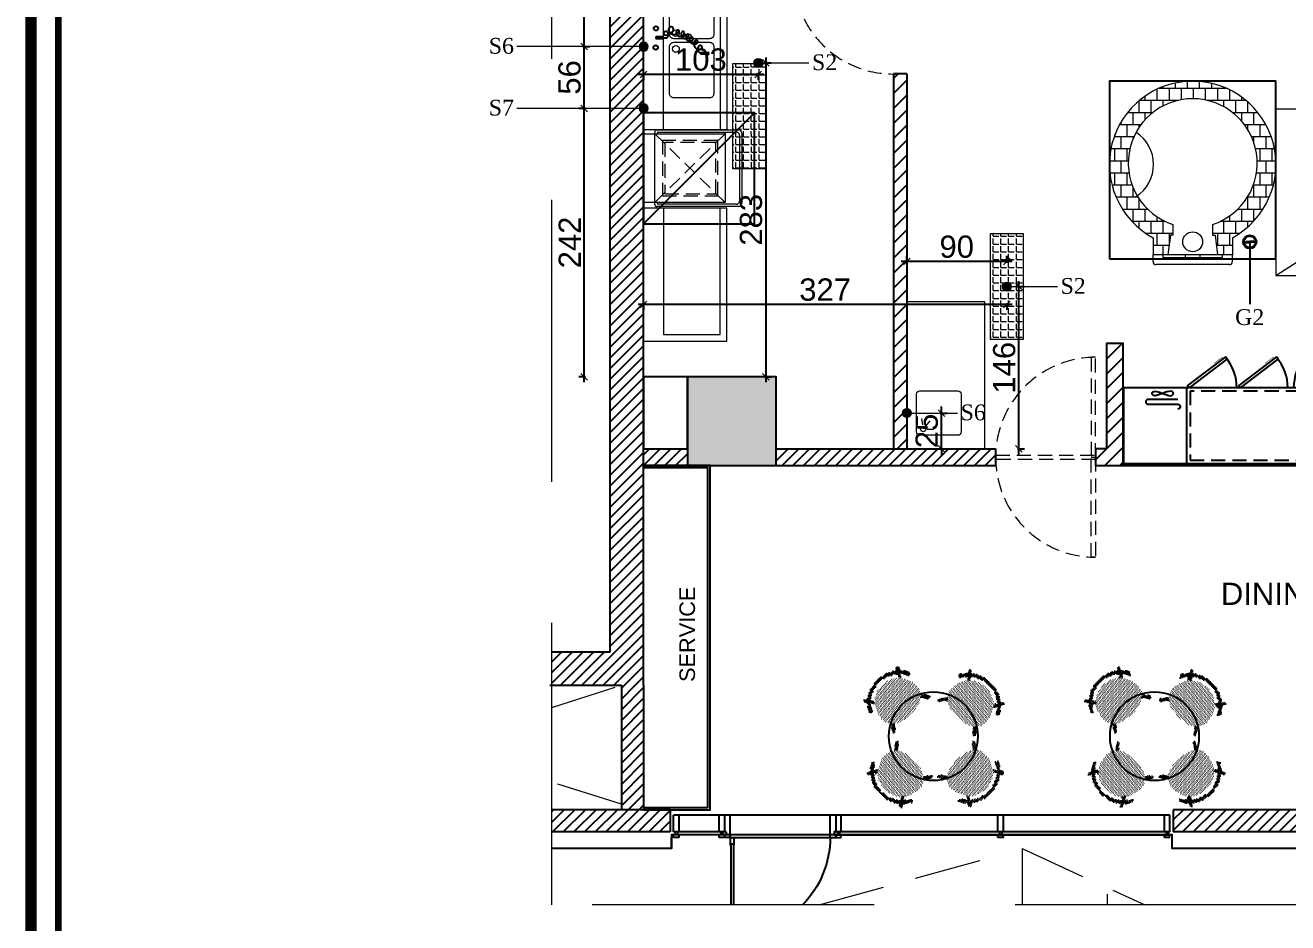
# Model space of a CAD drawing. Header units: millimetres. Extents: x 60271 to 65257, y 2062 to 12046.
# Drawn here: x 60271 to 61408, y 3580 to 4388 of the extents above; entities that cross this region are included whole.
import ezdxf

# ---------------------------------------------------------------- set-up
doc = ezdxf.new("R2010")
doc.units = ezdxf.units.MM
for name, pattern in [('DASHED', [19.05, 12.7, -6.35]), ('DGN Style 1', [9692.577647, 16.127417, -9676.45023]), ('HIDDENX2', [19.05, 12.7, -6.35]), ('OUT LINE BUILDING$0$( Border )', [21, 6, -3, 6, -3, 0, -3])]:
    doc.linetypes.add(name, pattern=pattern)
for name, color, linetype in [('002 Çizgi', 7, 'Continuous'), ('41544Çizgi', 7, 'Continuous'), ('A2-1-00-000 - Level 18', 1, 'Continuous'), ('A2-1-00-000 - Level 8', 1, 'Continuous'), ('COLUMNS', 8, 'Continuous'), ('GAZ', 3, 'Continuous'), ('RENDER', 5, 'Continuous'), ('S2000-024 Gaz Tes İşaretler', 3, 'Continuous')]:
    doc.layers.add(name, color=color, linetype=linetype)
for name, color, linetype, lineweight in [('1 LI object floor plan', 8, 'Continuous', 18), ('312M_Cerceve', 10, 'Continuous', 60), ('312M_Mutfak1', 163, 'Continuous', 18), ('ELK', 1, 'Continuous', 25), ('FURNITURE', 134, 'Continuous', 25), ('HIDDEN', 8, 'OUT LINE BUILDING$0$( Border )', 13), ('p_tarama', 251, 'Continuous', 15), ('S2000-002 Çizgi', 7, 'Continuous', 5), ('sıhhi', 150, 'Continuous', 9), ('t_mutfak ekipmanları', 167, 'Continuous', 18), ('t_olcu', 40, 'Continuous', 13), ('TXT', 3, 'Continuous', 25)]:
    doc.layers.add(name, color=color, linetype=linetype, lineweight=lineweight)
doc.layers.add('2 F oak 52', color=7, linetype='Continuous', true_color=0xf6d39b)
doc.layers.add('WINDOW', color=7, linetype='Continuous', true_color=0x0059b3)
doc.layers.add('2 FL shadow 5', color=251, linetype='Continuous', lineweight=9, true_color=0x505050)
doc.styles.add('olcu', font='arial.ttf')
doc.styles.add('SAS', font='sanss___.ttf')
doc.styles.add('YAZI', font='times.ttf', dxfattribs={"height": 11})
doc.dimstyles.new('olcu50', dxfattribs={"dimtxt": 20, "dimasz": 6, "dimexe": 5, "dimexo": 0, "dimgap": 3, "dimtad": 1, "dimdec": 0, "dimzin": 12, "dimdsep": 46, "dimtxsty": 'olcu', "dimblk": 'OBLIQUE', "dimcen": 0, "dimdle": 5, "dimclrd": 256, "dimclre": 256, "dimclrt": 256, "dimadec": 0, "dimazin": 0, "dimtfac": 1, "dimtdec": 0, "dimtix": 1, "dimtmove": 2, "dimatfit": 2, "dimfxl": 20, "dimfxlon": 1, "dimtolj": 1, "dimtzin": 0, "dimarcsym": 0})
pattern_1 = [(45, (16396.7055, 8116.4585), (-4.8083261, 4.8083261), [])]
pattern_2 = [(45, (-289.748, -6650.798), (-6.7351921, 6.7351921), [])]
pattern_3 = [(45, (20909.5166, 5366.707), (-4.8083261, 4.8083261), [])]
pattern_4 = [(2e-15, (-15036.3138, -9809.6434), (0.67865625, 1.3573125), [0, -1.3573125])]

# ---------------------------------------------------------------- blocks, each defined once
blk = doc.blocks.new('chr4')
at = {"layer": '2 F oak 52'}
h = blk.add_hatch(dxfattribs=at)
h.set_pattern_fill('DOTS', color=256, scale=0.855, style=0)
h.set_pattern_definition(pattern_4)
h.paths.add_polyline_path([(11054.4, -2964.7, 0.285475), (11028.8, -2979.5, 0.388251), (11031.2, -2981.8, -0.278738), (11054.4, -2967.1, -0.278738), (11077.7, -2981.8, 0.388251), (11080.1, -2979.5, 0.285475)])
h.paths.add_polyline_path([(11073.4, -2975.6, 0.027312), (11071.3, -2973.6), (11069.6, -2976.1, -0.028203), (11071.5, -2978.5)], flags=17)
h.paths.add_polyline_path([(11074.1, -2969.2), (11073, -2970.9, -0.025782), (11075.1, -2972.8), (11076.5, -2970.7, 0.990533)], flags=17)
h.paths.add_polyline_path([(11039.2, -2976.1), (11037.6, -2973.6, 0.027312), (11035.5, -2975.6), (11037.4, -2978.5, -0.028203)], flags=17)
h.paths.add_polyline_path([(11034.8, -2969.2, 0.990533), (11032.4, -2970.7), (11033.7, -2972.8, -0.025782), (11035.9, -2970.9)], flags=17)
h.paths.add_polyline_path([(11072.8, -3001.6, -0.035026), (11071.1, -3003.2), (11072.7, -3005.2, -0.379521), (11074.4, -3003.7)])
h.paths.add_polyline_path([(11075.8, -3004.5, 1.067653), (11073.1, -3006.4), (11075.2, -3008.9, 0.000668), (11075.2, -3008.9, 0.012703), (11075.3, -3009, 0.945767), (11077.4, -3007.1)])
h.paths.add_polyline_path([(11037.7, -3003.2, -0.035026), (11036.1, -3001.6), (11034.5, -3003.7, -0.379521), (11036.1, -3005.2)])
h.paths.add_polyline_path([(11033.1, -3004.5), (11031.5, -3007.1, 0.971423), (11033.6, -3008.9), (11035.8, -3006.4, 1.067653)])
at = {"layer": '2 FL shadow 5'}
h = blk.add_hatch(dxfattribs=at)
h.set_pattern_fill('DOTS', color=256, scale=0.855, style=0)
h.set_pattern_definition(pattern_4)
edge = h.paths.add_edge_path()
edge.add_arc((11055.5, -2932.3), 75.2, 263.3778, 269.2231)
edge.add_arc((11053.4, -2932.3), 75.2, 270.7769, 276.6222)
edge.add_arc((11060.5, -2990.5), 16.5, 275.4895, 321.476)
edge.add_arc((11065, -2993.3), 11.3, 318.0873, 355.5155)
edge.add_arc((11048.1, -2994.2), 28.2, 0.0253, 25.9963)
edge.add_arc((11049.4, -2993.7), 26.8, 26.3351, 40.9939)
edge.add_arc((11054.4, -2993.6), 23.1, 48.8879, 90)
edge.add_arc((11054.4, -2993.6), 23.1, 90, 131.1121)
edge.add_arc((11059.5, -2993.7), 26.8, 139.0061, 153.6649)
edge.add_arc((11060.8, -2994.2), 28.2, 154.0037, 179.9747)
edge.add_arc((11043.8, -2993.3), 11.3, 184.4845, 221.9127)
edge.add_arc((11048.4, -2990.5), 16.5, 218.524, 264.5105)
at = {"layer": '1 LI object floor plan'}
for p, q in [((11034.5, -3003.7), (11036.1, -3001.6)), ((11036.1, -3005.2), (11037.7, -3003.2)), ((11072.7, -3005.2), (11071.1, -3003.2)), ((11074.4, -3003.7), (11072.8, -3001.6))]:
    blk.add_line(p, q, dxfattribs=at)
for centre, start, end in [((11053.5, -2992.7), 128.8296, 134.737), ((11055.4, -2992.7), 45.263, 51.1704)]:
    blk.add_arc(centre, 28, start, end, dxfattribs=at)
blk = doc.blocks.new('A$C7ED97EAE')
at = {"layer": 't_mutfak ekipmanları'}
for p, q in [((3.5, 88.5), (65.5, 88.5)), ((3.5, 15), (3.5, 88.5)), ((65.5, 88.5), (65.5, 15)), ((0, 3), (0, 76.5)), ((2, 78.5), (3.5, 78.5)), ((2, 5), (2, 75)), ((3.5, 78.5), (65.5, 78.5)), ((3.5, 76.5), (3.5, 76.5)), ((65.5, 78.5), (67, 78.5)), ((65.5, 76.5), (65.5, 76.5)), ((67, 75), (67, 5)), ((69, 76.5), (69, 3)), ((65.5, 15), (3.5, 15)), ((67, 15), (65.5, 15)), ((66, 0), (3, 0)), ((64, 2), (5, 2))]:
    blk.add_line(p, q, dxfattribs=at)
at = {"layer": 't_mutfak ekipmanları', "linetype": 'DASHED'}
for p, q in [((65.5, 78.5), (3.5, 15)), ((65.5, 15), (3.5, 78.5))]:
    blk.add_line(p, q, dxfattribs=at)
for points in [[(9.5, 21.5), (59.5, 21.5), (59.5, 71.5), (9.5, 71.5)], [(11.5, 23.5), (57.5, 23.5), (57.5, 69.5), (11.5, 69.5)]]:
    blk.add_lwpolyline(points, close=True, dxfattribs=at)
at = {"layer": 't_mutfak ekipmanları'}
for centre, radius, start, end in [((2, 76.5), 2, 90, 180), ((3.5, 75), 1.5, 90, 180), ((65.5, 75), 1.5, 0, 90), ((67, 76.5), 2, 0, 90), ((3, 3), 3, 180, 270), ((5, 5), 3, 180, 270), ((64, 5), 3, 270, 0), ((66, 3), 3, 270, 0)]:
    blk.add_arc(centre, radius, start, end, dxfattribs=at)
blk = doc.blocks.new('A$C7BE05278')
at = {"layer": '41544Çizgi'}
h = blk.add_hatch(color=256, dxfattribs=at)
h.paths.add_polyline_path([(4.7, 9.9, -0.025454), (4.8, 10.4, 0.278063), (0.8, 7.5), (1.2, 7.3, -0.265675)])
h.paths.add_polyline_path([(5.4, 10.4, 0.028094), (4.8, 10.4, 0.025454), (4.7, 9.9, -0.030609), (5.2, 9.9, -0.027259)])
h.paths.add_polyline_path([(5.4, 10.4, 0.027259), (5.2, 9.9, -0.171751), (7.9, 9), (7.9, 9), (7.9, 9, -1.347305), (5.2, 7.1, -0.147228), (5.2, 9.9, 0.030609), (4.7, 9.9, 0.138731), (4.7, 7, 1.347306), (8.2, 9.4, 0.162476)])
h.paths.add_polyline_path([(12.5, 12.7), (12.7, 13.1, 0.483116), (4.8, 10.4, -0.028094), (5.4, 10.4, -0.470681)])
for p, q in [((14.4, 47.6), (14.3, 41.7)), ((14.4, 47.6), (14.3, 41.7)), ((16, 47.6), (14.4, 47.6)), ((16, 47.6), (14.4, 47.6)), ((15.1, 47.6), (15, 38.9)), ((15.9, 41.7), (16, 47.6)), ((15.9, 41.7), (16, 47.6)), ((14.3, 41.7), (15.9, 41.7)), ((14.3, 41.7), (15.9, 41.7)), ((0.5, 7.3), (0, 0)), ((0.5, 7.3), (0, 0)), ((0, 0), (1.9, 0)), ((1.5, 7.3), (0.5, 7.3)), ((1.5, 7.3), (0.5, 7.3)), ((1.9, 0), (1.5, 7.3)), ((1.9, 0), (1.5, 7.3))]:
    blk.add_line(p, q, dxfattribs=at)
for centre in [(6.3, 47.8), (23.5, 47.6)]:
    blk.add_circle(centre, 1.99, dxfattribs=at)
for centre, radius, start, end in [((17.8, 38.9), 2.86, 179.43, 359.43), ((19.1, 38.9), 1.6, 359.43, 179.43), ((25.1, 38.8), 7.64, 179.43, 242.0346), ((23.5, 30.9), 5.53, 105.7663, 225.7833), ((22.6, 34), 2.23, 242.0346, 105.7663), ((18.1, 21.1), 3.83, 52.4089, 229.1112), ((20, 25.6), 3.8, 74.9498, 261.6763), ((19.6, 23.1), 1.26, 261.6763, 52.4089), ((20.6, 27.9), 1.41, 225.7833, 74.9498), ((9.4, 8.6), 4.83, 57.0103, 197.5795), ((14.4, 12.6), 4.98, 103.1199, 200.7743), ((11.2, 11.3), 1.54, 200.7743, 57.0103), ((15.6, 16.7), 3.77, 86.0156, 220.6772), ((13.7, 15.7), 1.76, 236.8088, 103.1199), ((16.5, 19.2), 1.37, 229.1112, 116.3243), ((4.8, 5.6), 4.31, 51.245, 156.7533), ((6.4, 7.6), 1.7, 197.5795, 51.245)]:
    blk.add_arc(centre, radius, start, end, dxfattribs=at)
blk.add_solid([(15.9, 41.7), (14.3, 41.7), (16, 47.6), (14.4, 47.6)], dxfattribs=at)
blk = doc.blocks.new('188-70')
at = {"layer": '002 Çizgi', "color": 7}
blk.add_line((24.3, -122), (24.3, 78), dxfattribs=at)
for points in [[(-71.3, 41.3), (-45.7, 75.5), (-43.7, 74), (-69.3, 39.7)], [(-43.7, -122), (26.3, -122), (26.3, 78), (-43.7, 78)], [(-71.5, 15.9), (-45.7, -18.2), (-43.7, -16.7), (-69.4, 17.4)], [(-71.5, -30.1), (-45.7, -64.2), (-43.7, -62.6), (-69.4, -28.5)], [(-40.6, -93.6), (-40.5, -92.1), (-40, -90.4), (-39.4, -88.6), (-38.6, -86.6), (-37.9, -84.7), (-37.3, -82.8), (-36.8, -81.1), (-36.6, -79.7), (-36.8, -78.5), (-37.3, -77.7), (-37.9, -77.2), (-38.6, -77), (-39.4, -77.2), (-40, -77.7), (-40.5, -78.5), (-40.6, -79.7), (-40.5, -81.1), (-40, -82.8), (-39.4, -84.7), (-38.6, -86.6), (-37.9, -88.6), (-37.3, -90.4), (-36.8, -92.1), (-36.6, -93.6), (-36.8, -94.7), (-37.3, -95.6), (-37.9, -96.1), (-38.6, -96.2), (-39.4, -96.1), (-40, -95.6), (-40.5, -94.7)]]:
    blk.add_lwpolyline(points, close=True, dxfattribs=at)
at = {"layer": '002 Çizgi', "color": 7, "linetype": 'DASHED'}
blk.add_lwpolyline([(21.3, -62), (21.3, 75), (-40.7, 75), (-40.7, -62)], close=True, dxfattribs=at)
at = {"layer": '002 Çizgi', "color": 7, "const_width": 0.428}
for points in [[(-69.7, 43.5), (-71, 44.5), (-66.7, 50.2), (-65.7, 51.6)], [(-69.8, 13.7), (-71.1, 12.7), (-66.9, 7), (-65.8, 5.6)], [(-69.8, -32.3), (-71.1, -33.3), (-66.9, -39), (-65.8, -40.4)]]:
    blk.add_lwpolyline(points, dxfattribs=at)
at = {"layer": '002 Çizgi', "color": 7}
blk.add_lwpolyline([(24.3, -65), (-43.7, -65)], dxfattribs=at)
for points in [[(-33.3, -73), (-33.3, -99.7, 1), (-29, -99.7)], [(-29, -99.7), (-29, -73, -1), (-24.6, -73)]]:
    blk.add_lwpolyline(points, format="xyb", dxfattribs=at)
for centre, start, end in [((-43.7, 74), 229.755, 270), ((-43.7, -16.7), 90, 130.5092), ((-43.7, -62.6), 90, 130.5092)]:
    blk.add_arc(centre, 42.7, start, end, dxfattribs=at)
blk = doc.blocks.new('A$C06017225')
at = {"layer": 'S2000-002 Çizgi'}
h = blk.add_hatch(dxfattribs=at)
h.set_pattern_fill('AR-B88', color=256, scale=0.06, style=0)
h.set_pattern_definition([(0, (-8243.159, 3900.022), (0, 12.192), []), (90, (-8243.159, 3900.022), (-6.096, 12.192), [12.192, -12.192])])
h.paths.add_polyline_path([(44, 27.1), (44, 10), (59, 10), (61.5, 29.8), (64, 29.8), (64, 40.4, -6.342329), (104, 40.4), (104, 29.8), (106.5, 29.8), (109, 10), (114, 10), (124, 10), (124, 27.1, 3.946619)])
for p, q in [((64, 40.4), (64, 29.8)), ((104, 40.4), (104, 29.8)), ((44, 27.1), (44, 10)), ((61.5, 29.8), (59, 10)), ((64, 29.8), (61.5, 29.8)), ((104, 29.8), (106.5, 29.8)), ((106.5, 29.8), (109, 10)), ((124, 27.1), (124, 10)), ((124, 10), (44, 10))]:
    blk.add_line(p, q, dxfattribs=at)
at = {"layer": 'S2000-002 Çizgi', "color": 4}
for p, q in [((44, 3), (44, 10)), ((121, 0), (47, 0)), ((124, 3), (124, 10))]:
    blk.add_line(p, q, dxfattribs=at)
for points in [[(54, 7), (114, 7), (114, 10), (54, 10)], [(76.5, 7), (91.5, 7), (91.5, 10), (76.5, 10)]]:
    blk.add_lwpolyline(points, close=True, dxfattribs=at)
at = {"layer": 'S2000-002 Çizgi'}
blk.add_circle((84, 23), 10, dxfattribs=at)
for centre, radius, start, end in [((84, 101), 84, 298.4369, 241.5631), ((84, 102.3), 65, 287.9202, 252.0798), ((6, 101), 38.5, 302.7104, 57.2896)]:
    blk.add_arc(centre, radius, start, end, dxfattribs=at)
at = {"layer": 'S2000-002 Çizgi', "color": 4}
for centre, start, end in [((47, 3), 180, 270), ((121, 3), 270, 0)]:
    blk.add_arc(centre, 3, start, end, dxfattribs=at)
blk = doc.blocks.new('c43243cc')
at = {"layer": 'sıhhi'}
blk.add_hatch(color=5, dxfattribs=at).paths.add_polyline_path([(149042.4, -426.4, 1), (149050.4, -426.4, 1)])
blk.add_circle((149046.4, -426.4), 4, dxfattribs=at)
blk = doc.blocks.new('_OBLIQUE')
at = {"color": 0, "linetype": 'ByBlock'}
blk.add_line((-0.5, -0.5), (0.5, 0.5), dxfattribs=at)
blk = doc.blocks.new('*D90')
at = {"layer": 'Defpoints', "color": 0, "transparency": 16777216}
for p in [(61065.2, 4175.2), (61065.2, 4156.6), (61155.2, 4156.6)]:
    blk.add_point(p, dxfattribs=at)
at = {"layer": 't_olcu', "lineweight": -2, "transparency": 16777216}
for p, q in [((61160.2, 4175.2), (61060.2, 4175.2)), ((61065.2, 4174), (61065.2, 4180.2)), ((61155.2, 4174), (61155.2, 4180.2))]:
    blk.add_line(p, q, dxfattribs=at)
at = {"layer": 't_olcu', "lineweight": -2, "transparency": 16777216, "xscale": 6, "yscale": 6, "zscale": 6, "rotation": 180}
blk.add_blockref('_OBLIQUE', (61065.2, 4175.2), dxfattribs=at)
at = {"layer": 't_olcu', "lineweight": -2, "transparency": 16777216, "xscale": 6, "yscale": 6, "zscale": 6}
blk.add_blockref('_OBLIQUE', (61155.2, 4175.2), dxfattribs=at)
at = {"layer": 't_olcu', "transparency": 16777216, "insert": (61110.2, 4188.4), "char_height": 20, "attachment_point": 5, "style": 'olcu'}
blk.add_mtext('\\A1;90', dxfattribs=at)
blk = doc.blocks.new('*D91')
at = {"layer": 'Defpoints', "color": 0, "transparency": 16777216}
for p in [(60828.2, 4152.6), (61155.2, 4152.6), (60828.2, 4136.6)]:
    blk.add_point(p, dxfattribs=at)
at = {"layer": 't_olcu', "lineweight": -2, "transparency": 16777216}
for p, q in [((61160.2, 4136.6), (60823.2, 4136.6)), ((60828.2, 4137.8), (60828.2, 4131.6)), ((61155.2, 4137.8), (61155.2, 4131.6))]:
    blk.add_line(p, q, dxfattribs=at)
at = {"layer": 't_olcu', "lineweight": -2, "transparency": 16777216, "xscale": 6, "yscale": 6, "zscale": 6, "rotation": 180}
blk.add_blockref('_OBLIQUE', (60828.2, 4136.6), dxfattribs=at)
at = {"layer": 't_olcu', "lineweight": -2, "transparency": 16777216, "xscale": 6, "yscale": 6, "zscale": 6}
blk.add_blockref('_OBLIQUE', (61155.2, 4136.6), dxfattribs=at)
at = {"layer": 't_olcu', "transparency": 16777216, "insert": (60991.7, 4149.8), "char_height": 20, "attachment_point": 5, "style": 'olcu'}
blk.add_mtext('\\A1;327', dxfattribs=at)
blk = doc.blocks.new('*D92')
at = {"layer": 'Defpoints', "color": 0, "transparency": 16777216}
for p in [(61155.2, 4152.6), (61166.2, 4152.6), (61135.2, 4006.4)]:
    blk.add_point(p, dxfattribs=at)
at = {"layer": 't_olcu', "lineweight": -2, "transparency": 16777216}
for p, q in [((61165, 4152.6), (61171.2, 4152.6)), ((61166.2, 4001.4), (61166.2, 4157.6)), ((61165, 4006.4), (61171.2, 4006.4))]:
    blk.add_line(p, q, dxfattribs=at)
at = {"layer": 't_olcu', "lineweight": -2, "transparency": 16777216, "xscale": 6, "yscale": 6, "zscale": 6}
for p, rotation in [((61166.2, 4152.6), 90), ((61166.2, 4006.4), 270)]:
    blk.add_blockref('_OBLIQUE', p, dxfattribs=dict(at, rotation=rotation))
at = {"layer": 't_olcu', "transparency": 16777216, "insert": (61153, 4079.5), "char_height": 20, "attachment_point": 5, "rotation": 90, "style": 'olcu'}
blk.add_mtext('\\A1;146', dxfattribs=at)
blk = doc.blocks.new('*D93')
at = {"layer": 'Defpoints', "color": 0, "transparency": 16777216}
for p in [(61065.2, 4038.7), (61096.5, 4038.7), (61065.2, 4006.4)]:
    blk.add_point(p, dxfattribs=at)
at = {"layer": 't_olcu', "lineweight": -2, "transparency": 16777216}
for p, q in [((61095.2, 4038.7), (61101.5, 4038.7)), ((61096.5, 4038.7), (61096.5, 4044.7)), ((61096.5, 4006.4), (61096.5, 4038.7)), ((61095.2, 4006.4), (61101.5, 4006.4)), ((61096.5, 4006.4), (61096.5, 4000.4))]:
    blk.add_line(p, q, dxfattribs=at)
at = {"layer": 't_olcu', "lineweight": -2, "transparency": 16777216, "xscale": 6, "yscale": 6, "zscale": 6}
for p, rotation in [((61096.5, 4038.7), 270), ((61096.5, 4006.4), 90)]:
    blk.add_blockref('_OBLIQUE', p, dxfattribs=dict(at, rotation=rotation))
at = {"layer": 't_olcu', "transparency": 16777216, "insert": (61083.3, 4022.6), "char_height": 20, "attachment_point": 5, "rotation": 90, "style": 'olcu'}
blk.add_mtext('\\A1;25', dxfattribs=at)
blk = doc.blocks.new('*D69')
at = {"layer": 'Defpoints', "color": 0, "transparency": 16777216}
for p in [(60774.8, 4313.1), (60828.2, 4313.1), (60828.2, 4071.4)]:
    blk.add_point(p, dxfattribs=at)
at = {"layer": 't_olcu', "lineweight": -2, "transparency": 16777216}
for p, q in [((60776, 4313.1), (60769.8, 4313.1)), ((60774.8, 4066.4), (60774.8, 4318.1)), ((60776, 4071.4), (60769.8, 4071.4))]:
    blk.add_line(p, q, dxfattribs=at)
at = {"layer": 't_olcu', "lineweight": -2, "transparency": 16777216, "xscale": 6, "yscale": 6, "zscale": 6}
for p, rotation in [((60774.8, 4313.1), 90), ((60774.8, 4071.4), 270)]:
    blk.add_blockref('_OBLIQUE', p, dxfattribs=dict(at, rotation=rotation))
at = {"layer": 't_olcu', "transparency": 16777216, "insert": (60761.7, 4192.3), "char_height": 20, "attachment_point": 5, "rotation": 90, "style": 'olcu'}
blk.add_mtext('\\A1;242', dxfattribs=at)
blk = doc.blocks.new('*D95')
at = {"layer": 'Defpoints', "color": 0, "transparency": 16777216}
for p in [(60771.2, 4368.8), (60774.8, 4368.8), (60828.2, 4313.1)]:
    blk.add_point(p, dxfattribs=at)
at = {"layer": 't_olcu', "lineweight": -2, "transparency": 16777216}
for p, q in [((60773.5, 4368.8), (60779.8, 4368.8)), ((60774.8, 4308.1), (60774.8, 4373.8)), ((60776, 4313.1), (60769.8, 4313.1))]:
    blk.add_line(p, q, dxfattribs=at)
at = {"layer": 't_olcu', "lineweight": -2, "transparency": 16777216, "xscale": 6, "yscale": 6, "zscale": 6}
for p, rotation in [((60774.8, 4368.8), 90), ((60774.8, 4313.1), 270)]:
    blk.add_blockref('_OBLIQUE', p, dxfattribs=dict(at, rotation=rotation))
at = {"layer": 't_olcu', "transparency": 16777216, "insert": (60761.6, 4340.9), "char_height": 20, "attachment_point": 5, "rotation": 90, "style": 'olcu'}
blk.add_mtext('\\A1;56', dxfattribs=at)
blk = doc.blocks.new('*D96')
at = {"layer": 'Defpoints', "color": 0, "transparency": 16777216}
for p in [(60774.8, 4523.7), (60828.2, 4523.7), (60771.2, 4368.8)]:
    blk.add_point(p, dxfattribs=at)
at = {"layer": 't_olcu', "lineweight": -2, "transparency": 16777216}
for p, q in [((60774.8, 4363.8), (60774.8, 4528.7)), ((60776, 4523.7), (60769.8, 4523.7)), ((60773.5, 4368.8), (60779.8, 4368.8))]:
    blk.add_line(p, q, dxfattribs=at)
at = {"layer": 't_olcu', "lineweight": -2, "transparency": 16777216, "xscale": 6, "yscale": 6, "zscale": 6}
for p, rotation in [((60774.8, 4523.7), 90), ((60774.8, 4368.8), 270)]:
    blk.add_blockref('_OBLIQUE', p, dxfattribs=dict(at, rotation=rotation))
at = {"layer": 't_olcu', "transparency": 16777216, "insert": (60761.6, 4446.2), "char_height": 20, "attachment_point": 5, "rotation": 90, "style": 'olcu'}
blk.add_mtext('\\A1;155', dxfattribs=at)
blk = doc.blocks.new('*D97')
at = {"layer": 'Defpoints', "color": 0, "transparency": 16777216}
for p in [(60828.2, 4354), (60828.2, 4343.7), (60931.4, 4354)]:
    blk.add_point(p, dxfattribs=at)
at = {"layer": 't_olcu', "lineweight": -2, "transparency": 16777216}
for p, q in [((60936.4, 4343.7), (60823.2, 4343.7)), ((60828.2, 4345), (60828.2, 4338.7)), ((60931.4, 4345), (60931.4, 4338.7))]:
    blk.add_line(p, q, dxfattribs=at)
at = {"layer": 't_olcu', "lineweight": -2, "transparency": 16777216, "xscale": 6, "yscale": 6, "zscale": 6, "rotation": 180}
blk.add_blockref('_OBLIQUE', (60828.2, 4343.7), dxfattribs=at)
at = {"layer": 't_olcu', "lineweight": -2, "transparency": 16777216, "xscale": 6, "yscale": 6, "zscale": 6}
blk.add_blockref('_OBLIQUE', (60931.4, 4343.7), dxfattribs=at)
at = {"layer": 't_olcu', "transparency": 16777216, "insert": (60879.8, 4356.9), "char_height": 20, "attachment_point": 5, "style": 'olcu'}
blk.add_mtext('\\A1;103', dxfattribs=at)
blk = doc.blocks.new('*D98')
at = {"layer": 'Defpoints', "color": 0, "transparency": 16777216}
for p in [(60931.4, 4354), (60931.4, 4071.4), (60938.2, 4071.4)]:
    blk.add_point(p, dxfattribs=at)
at = {"layer": 't_olcu', "lineweight": -2, "transparency": 16777216}
for p, q in [((60938.2, 4359), (60938.2, 4066.4)), ((60937, 4354), (60943.2, 4354)), ((60937, 4071.4), (60943.2, 4071.4))]:
    blk.add_line(p, q, dxfattribs=at)
at = {"layer": 't_olcu', "lineweight": -2, "transparency": 16777216, "xscale": 6, "yscale": 6, "zscale": 6}
for p, rotation in [((60938.2, 4354), 90), ((60938.2, 4071.4), 270)]:
    blk.add_blockref('_OBLIQUE', p, dxfattribs=dict(at, rotation=rotation))
at = {"layer": 't_olcu', "transparency": 16777216, "insert": (60925, 4212.7), "char_height": 20, "attachment_point": 5, "rotation": 90, "style": 'olcu'}
blk.add_mtext('\\A1;283', dxfattribs=at)
blk = doc.blocks.new('A$C45BD7F52')
at = {"layer": 'S2000-024 Gaz Tes İşaretler'}
h = blk.add_hatch(color=256, dxfattribs=at)
h.paths.add_polyline_path([(8, 4, 1), (0, 4, 1)])
h.paths.add_polyline_path([(7.5, 4, 1), (0.5, 4, 1)], flags=16)
for radius in [4, 3.5]:
    blk.add_circle((4, 4), radius, dxfattribs=at)
blk = doc.blocks.new('A$C73223F6F')
at = {"layer": 'GAZ'}
blk.add_hatch(color=256, dxfattribs=at).paths.add_polyline_path([(2.6, 6.8), (2.6, 5.4), (9.4, 5.2), (9.4, 6.6)])
blk.add_lwpolyline([(2.6, 6.8), (9.4, 6.6), (9.4, 5.2), (2.6, 5.4)], close=True, dxfattribs=at)
at = {"layer": 'GAZ', "xscale": 1.499999999995655, "yscale": 1.499999999995655, "zscale": 1.499999999995655, "rotation": 358.3670394844737}
blk.add_blockref('A$C45BD7F52', (-0.2, 0.2), dxfattribs=at)

msp = doc.modelspace()

# ---------------------------------------------------------------- hatches: boundary and pattern name
at = {"layer": 'COLUMNS', "ltscale": 10}
h = msp.add_hatch(dxfattribs=at)
h.set_pattern_fill('ANSI31', color=256, scale=54.4)
h.set_pattern_definition(pattern_1)
h.paths.add_polyline_path([(60745.5, 3823.7), (60745.5, 3793.7), (60828.2, 3793.7), (60828.2, 4532.8), (60828.2, 4534.1), (60828.2, 4543.7), (60798.2, 4543.7), (60798.2, 3823.7)])
h = msp.add_hatch(dxfattribs=at)
h.set_pattern_fill('ANSI31', color=256, scale=3)
h.set_pattern_definition(pattern_2)
h.paths.add_polyline_path([(61065.2, 4344.2), (61059.2, 4344.2, -0.016681), (61053.2, 4344), (61053.2, 4006.4), (61065.2, 4006.4)])
h.paths.add_polyline_path([(61053.2, 4434.2), (61065.2, 4434.2), (61065.2, 4523.7), (61053.2, 4523.7)])
h = msp.add_hatch(dxfattribs=at)
h.set_pattern_fill('ANSI31', color=256, scale=3)
h.set_pattern_definition(pattern_2)
h.paths.add_polyline_path([(61245.2, 4006.4), (61235.2, 4006.4), (61235.2, 3991.4), (61245.2, 3991.4), (61260.2, 3991.4), (61260.2, 4101.4), (61245.2, 4101.4)])
at = {"layer": 'COLUMNS', "ltscale": 3}
h = msp.add_hatch(dxfattribs=at)
h.set_pattern_fill('AR-CONC', color=256, scale=3.4)
h.set_pattern_definition([(50, (16396.705, 8116.458), (24.386846, -2.133573), [2.55, -28.05]), (355, (16396.705, 8116.458), (-4.717545, 25.574533), [2.04, -22.44]), (100.451444, (16398.738, 8116.28), (19.669301, 23.44096), [2.167167, -23.838832]), (46.1842, (16396.705, 8123.258), (36.286205, -5.627656), [3.825, -42.075]), (96.635635, (16399.73, 8122.79), (31.778506, 33.120032), [3.250752, -35.758268]), (351.18416, (16396.705, 8123.26), (31.778506, 33.120032), [3.06, -33.66]), (21, (16400.105, 8121.558), (20.29484, -13.689042), [2.55, -28.05]), (326, (16400.105, 8121.558), (8.272721, 24.655102), [2.04, -22.44]), (71.451445, (16401.797, 8120.418), (28.567561, 10.966059), [2.167166, -23.838832]), (37.5, (16396.7055, 8116.4585), (0.413435, 11.318391), [0, -22.168, 0, -22.78, 0, -22.525]), (7.5, (16396.705, 8116.458), (8.9443643, 13.4099982), [0, -12.988, 0, -21.658, 0, -8.585]), (327.5, (16389.1235, 8116.4585), (18.1499628, -0.7668656), [0, -8.5, 0, -26.52, 0, -35.19]), (317.5, (16385.723, 8116.458), (19.82833, 3.4035694), [0, -11.05, 0, -17.612, 0, -24.99])])
h.paths.add_polyline_path([(60947.7, 4071.4), (60867.7, 4071.4), (60867.7, 3991.4), (60947.7, 3991.4)])
h.paths.add_polyline_path([(61947.7, 4071.4), (61868.4, 4071.4), (61868.4, 3991.4), (61947.7, 3991.4)])
at = {"layer": 'COLUMNS', "ltscale": 10}
h = msp.add_hatch(dxfattribs=at)
h.set_pattern_fill('ANSI31', color=256, scale=54.4)
h.set_pattern_definition(pattern_3)
h.paths.add_polyline_path([(60947.7, 4006.4), (60947.7, 3991.4)])
h.paths.add_polyline_path([(60867.7, 4006.4), (60828.2, 4006.4), (60828.2, 3991.4), (60867.7, 3991.4)])
h = msp.add_hatch(dxfattribs=at)
h.set_pattern_fill('ANSI31', color=256, scale=54.4)
h.set_pattern_definition(pattern_3)
h.paths.add_polyline_path([(60947.7, 4006.4), (60947.7, 3991.4), (61145.2, 3991.4), (61145.2, 4006.4)])
h = msp.add_hatch(dxfattribs=at)
h.set_pattern_fill('ANSI31', color=256, scale=54.4)
h.set_pattern_definition(pattern_1)
h.paths.add_polyline_path([(60828.2, 3793.7), (60808.2, 3793.7), (60808.2, 3686.5), (60808.2, 3681.5), (60828.2, 3681.5)])
h = msp.add_hatch(dxfattribs=at)
h.set_pattern_fill('ANSI31', color=256, scale=54.4)
h.set_pattern_definition(pattern_1)
h.paths.add_polyline_path([(60745.5, 3681.5), (60745.5, 3661.5), (60852.2, 3661.5), (60852.2, 3681.5)])
h = msp.add_hatch(dxfattribs=at)
h.set_pattern_fill('ANSI31', color=256, scale=54.4)
h.set_pattern_definition(pattern_1)
h.paths.add_polyline_path([(61305.2, 3681.5), (61305.2, 3661.5), (61772.1, 3661.5), (61772.1, 3681.5)])
at = {"layer": 't_mutfak ekipmanları'}
h = msp.add_hatch(dxfattribs=at)
h.set_pattern_fill('ANGLE', color=256, angle=360.0145)
h.set_pattern_definition([(0.01446, (52828.8334, 7393.736), (-0.001763, 6.985), [5.08, -1.905]), (90.01446, (52828.8334, 7393.736), (-6.985, -0.001763), [5.08, -1.905])])
h.paths.add_polyline_path([(60908.5, 4258.6), (60938.5, 4258.6), (60938.5, 4353.6), (60908.5, 4353.6)])
h = msp.add_hatch(dxfattribs=at)
h.set_pattern_fill('ANGLE', color=256, angle=360.0145)
h.set_pattern_definition([(0.01446, (53060.5356, 7213.329), (-0.001763, 6.985), [5.08, -1.905]), (90.01446, (53060.5356, 7213.329), (-6.985, -0.001763), [5.08, -1.905])])
h.paths.add_polyline_path([(61140.2, 4200.1), (61170.2, 4200.1), (61170.2, 4105.1), (61140.2, 4105.1)])

# ---------------------------------------------------------------- linework, layer by layer
msp.add_line((60828.2, 4209.2), (60928.2, 4309.2))
for points in [[(61247.7, 4177.5), (61397.7, 4177.5), (61397.7, 4337.5), (61247.7, 4337.5)], [(60828.2, 4209.2), (60928.2, 4209.2), (60928.2, 4309.2), (60828.2, 4309.2)]]:
    msp.add_lwpolyline(points, close=True)
at = {"layer": '312M_Cerceve'}
for points, const_width in [([(63897.2, 4956.7), (60276.5, 4956.7), (60276.5, 2066.7), (63897.2, 2066.7)], 10.2), ([(63872.5, 4932.1), (60301.2, 4932.1), (60301.2, 2091.4), (63872.5, 2091.4)], 5.81)]:
    msp.add_lwpolyline(points, close=True, dxfattribs=dict(at, const_width=const_width))
at = {"layer": '312M_Mutfak1'}
for points in [[(61135.2, 4139.2), (61135.2, 4006.4), (61065.2, 4006.4), (61065.2, 4139.2)], [(61260.2, 3991.4), (61464, 3991.4), (61464, 4061.4), (61260.2, 4061.4)]]:
    msp.add_lwpolyline(points, close=True, dxfattribs=at)
at = {"layer": 'A2-1-00-000 - Level 18'}
for p, q in [((60798.2, 3823.7), (60798.2, 4543.7)), ((60828.2, 3793.7), (60828.2, 4543.7)), ((61053.2, 4344.2), (61053.2, 4006.9)), ((61065.2, 4344.2), (61053.2, 4344.2)), ((61065.2, 4344.2), (61065.2, 4006.4)), ((60828.2, 4006.4), (60867.7, 4006.4)), ((60947.7, 4006.4), (60962.7, 4006.4)), ((60962.7, 4006.4), (61145.2, 4006.4)), ((61135.2, 4006.4), (61145.2, 4006.4)), ((61145.2, 4006.4), (61145.2, 3991.4)), ((60828.2, 3991.4), (60867.7, 3991.4)), ((60947.7, 3991.4), (60962.7, 3991.4)), ((60962.7, 3991.4), (61145.2, 3991.4)), ((60745, 3823.7), (60798.2, 3823.7)), ((60743.8, 3793.7), (60808.2, 3793.7)), ((60808.2, 3793.7), (60808.2, 3681.5)), ((60808.2, 3793.7), (60808.2, 3686.5)), ((60828.2, 3793.7), (60828.2, 3681.5)), ((60852.2, 3681.5), (60745.5, 3681.5)), ((60852.2, 3681.5), (60852.2, 3661.5)), ((61305.2, 3681.5), (61305.2, 3661.5)), ((61772.1, 3681.5), (61305.2, 3681.5)), ((60852.2, 3661.5), (60745.5, 3661.5)), ((61772.1, 3661.5), (61305.2, 3661.5)), ((60853.2, 3646.5), (60853.2, 3656.5)), ((60853.2, 3646.5), (60745.5, 3646.5))]:
    msp.add_line(p, q, dxfattribs=at)
for points in [[(61245.2, 3991.4), (61260.2, 3991.4), (61260.2, 4101.4), (61245.2, 4101.4), (61245.2, 4006.4)], [(61245.2, 4006.4), (61235.2, 4006.4), (61235.2, 3991.4), (61245.2, 3991.4)]]:
    msp.add_lwpolyline(points, dxfattribs=at)
at = {"layer": 'A2-1-00-000 - Level 18', "flags": 128}
msp.add_lwpolyline([(61751.6, 3595.8), (61751.6, 3646.5), (61304.2, 3646.5), (61304.2, 3659), (60853.2, 3659), (60853.2, 3646.5), (60818.2, 3646.5), (60745.5, 3646.5)], dxfattribs=at)
at = {"layer": 'A2-1-00-000 - Level 8', "color": 1, "linetype": 'DGN Style 1', "lineweight": 0}
msp.add_line((61302.2, 3656.5), (61302.2, 3659), dxfattribs=at)
at = {"layer": 'COLUMNS', "ltscale": 3}
for p, q in [((60906.2, 3656.5), (60906.2, 3649.6)), ((60906.2, 3656.5), (60909.7, 3656.5)), ((60906.2, 3649.6), (60906.7, 3649.2)), ((60906.7, 3650.5), (60906.7, 3595.8)), ((60909.2, 3650.5), (60906.7, 3650.5)), ((60909.2, 3650.5), (60909.2, 3595.8)), ((60909.7, 3649.6), (60909.2, 3649.2)), ((60909.7, 3649.6), (60909.7, 3656.5))]:
    msp.add_line(p, q, dxfattribs=at)
at = {"layer": 'COLUMNS', "ltscale": 10}
msp.add_lwpolyline([(60867.7, 4071.4), (60828.2, 4071.4), (60828.2, 4006.4), (60867.7, 4006.4)], close=True, dxfattribs=at)
at = {"layer": 'COLUMNS', "ltscale": 3, "flags": 128}
msp.add_lwpolyline([(60867.7, 3991.4), (60947.7, 3991.4), (60947.7, 4071.4), (60867.7, 4071.4)], close=True, dxfattribs=at)
at = {"layer": 'COLUMNS', "ltscale": 3, "extrusion": (0, 0, -1)}
msp.add_arc((-60909.7, 3656.5), 86.5, 180, 224.5649, dxfattribs=at)
at = {"layer": 'ELK', "color": 3}
msp.add_line((61374.1, 4193.5), (61374.1, 4136.9), dxfattribs=at)
at = {"layer": 'FURNITURE', "ltscale": 10}
for points in [[(60828.2, 3681.5), (60888.2, 3681.5), (60888.2, 3991.4), (60828.2, 3991.4)], [(60828.2, 3683.5), (60886.2, 3683.5), (60886.2, 3989.4), (60828.2, 3989.4)]]:
    msp.add_lwpolyline(points, dxfattribs=at)
at = {"layer": 'FURNITURE'}
for centre in [(61089.1, 3747.7), (61288.3, 3747.7)]:
    msp.add_circle(centre, 40, dxfattribs=at)
at = {"layer": 'HIDDEN', "ltscale": 10}
for p, q in [((60745.5, 3773.6), (60808.2, 3793.7)), ((60808.2, 3686.5), (60745.5, 3706.3)), ((60986.4, 3595.8), (61169, 3646.5)), ((61169, 3646.5), (61279.7, 3595.8)), ((61169, 3646.5), (61169, 3595.8)), ((61245.8, 3605.6), (61245.8, 3595.8))]:
    msp.add_line(p, q, dxfattribs=at)
at = {"layer": 'p_tarama', "linetype": 'HIDDENX2', "ltscale": 20}
msp.add_lwpolyline([(60745.5, 4672.4), (62559.8, 4672.4), (62559.8, 3595.8), (60745.5, 3595.8)], close=True, dxfattribs=at)
at = {"layer": 'p_tarama', "linetype": 'HIDDENX2'}
for points in [[(61231.2, 4088.9), (61231.2, 3998.9), (61235.2, 3998.9), (61235.2, 4088.9)], [(61145.2, 4000.9), (61235.2, 4000.9), (61235.2, 3996.9), (61145.2, 3996.9)], [(61231.2, 3908.9), (61231.2, 3998.9), (61235.2, 3998.9), (61235.2, 3908.9)]]:
    msp.add_lwpolyline(points, close=True, dxfattribs=at)
for centre, start, end in [((61053.1, 4434), 182.4169, 273.873), ((61235.2, 3998.9), 90, 180), ((61235.2, 3998.9), 180, 270)]:
    msp.add_arc(centre, 90, start, end, dxfattribs=at)
at = {"layer": 'RENDER', "color": 1, "linetype": 'DGN Style 1', "lineweight": 0}
msp.add_line((61297.2, 3661.5), (61297.2, 3676.5), dxfattribs=at)
at = {"layer": 'RENDER'}
msp.add_line((60906.2, 3656.5), (60906.2, 3659), dxfattribs=at)
at = {"layer": 'sıhhi'}
for p, q in [((60828.2, 4368.8), (60714.2, 4368.8)), ((60931.4, 4354), (60977.1, 4354)), ((60828.2, 4313.1), (60714.2, 4313.1)), ((61155.2, 4152.6), (61200.9, 4152.6)), ((61065.2, 4038.7), (61110.9, 4038.7))]:
    msp.add_line(p, q, dxfattribs=at)
at = {"layer": 't_mutfak ekipmanları'}
for p, q in [((61397.7, 4162.5), (61627.7, 4312.5)), ((61079.6, 4028, -88013.3), (61078.7, 4033.8, -88013.3)), ((61082.4, 4027, -88013.3), (61086.2, 4031.6, -88013.3)), ((61083.7, 4024.1, -88013.3), (61089.6, 4024.1, -88013.3))]:
    msp.add_line(p, q, dxfattribs=at)
for points in [[(60828.2, 4293.7), (60828.2, 4523.7), (60903.2, 4523.7), (60903.2, 4293.7)], [(60846.2, 4293.7), (60846.2, 4520.6), (60897.2, 4520.6), (60897.2, 4293.7)], [(60938.5, 4258.6), (60908.5, 4258.6), (60908.5, 4353.6), (60938.5, 4353.6)], [(61397.7, 4162.5), (61627.7, 4162.5), (61627.7, 4312.5), (61397.7, 4312.5)], [(60828.2, 4223.3), (60828.2, 4103.3), (60903.2, 4103.3), (60903.2, 4223.3)], [(60846.2, 4223.3), (60846.2, 4109.3), (60897.2, 4109.3), (60897.2, 4223.3)], [(61170.2, 4200.1), (61140.2, 4200.1), (61140.2, 4105.1), (61170.2, 4105.1)]]:
    msp.add_lwpolyline(points, close=True, dxfattribs=at)
for points in [[(60891.6, 4421.8), (60891.6, 4379.8, -0.414214), (60887.6, 4375.8), (60855.6, 4375.8, -0.414214), (60851.6, 4379.8), (60851.6, 4421.8, -0.414214), (60855.6, 4425.8), (60887.6, 4425.8, -0.414214)], [(60891.6, 4368.6), (60891.6, 4326.6, -0.414214), (60887.6, 4322.6), (60855.6, 4322.6, -0.414214), (60851.6, 4326.6), (60851.6, 4368.6, -0.414214), (60855.6, 4372.6), (60887.6, 4372.6, -0.414214)]]:
    msp.add_lwpolyline(points, format="xyb", close=True, dxfattribs=at)
at = {"layer": 't_mutfak ekipmanları', "elevation": -88013.3}
msp.add_lwpolyline([(61114.1, 4055.7), (61114.1, 4021.7, -0.414214), (61111.1, 4018.7), (61077.1, 4018.7, -0.414214), (61074.1, 4021.7), (61074.1, 4055.7, -0.414214), (61077.1, 4058.7), (61111.1, 4058.7, -0.414214)], format="xyb", close=True, dxfattribs=at)
at = {"layer": 't_mutfak ekipmanları'}
for centre, radius in [((60857.3, 4380.8), 3.06), ((60857.3, 4366.6), 3.06), ((61080, 4024.3, -88013.3), 2.39)]:
    msp.add_circle(centre, radius, dxfattribs=at)
msp.add_arc((60868.1, 4375.8), 4.25, 0, 180, dxfattribs=at)
at = {"layer": 'WINDOW', "ltscale": 10}
for p, q in [((60855.2, 3661.5), (60855.2, 3676.5)), ((60860.2, 3676.5), (60855.2, 3676.5)), ((60901.2, 3676.5), (60860.2, 3676.5)), ((60860.2, 3661.5), (60860.2, 3676.5)), ((60896.2, 3661.5), (60896.2, 3676.5)), ((61302.2, 3676.5), (60896.2, 3676.5)), ((61006.2, 3661.5), (61006.2, 3676.5)), ((61147.2, 3661.5), (61147.2, 3676.5)), ((61152.2, 3661.5), (61152.2, 3676.5)), ((61297.2, 3661.5), (61297.2, 3676.5)), ((61302.2, 3661.5), (61302.2, 3676.5)), ((60902.7, 3661.5), (60855.2, 3661.5)), ((60856.7, 3661.5), (60856.7, 3659)), ((60858.7, 3661.5), (60858.7, 3659)), ((60897.7, 3661.5), (60897.7, 3659)), ((60899.7, 3661.5), (60899.7, 3659)), ((61002.7, 3661.5), (61002.7, 3659)), ((61004.7, 3661.5), (61004.7, 3659)), ((61148.7, 3661.5), (61148.7, 3659)), ((61150.7, 3661.5), (61150.7, 3659)), ((61298.7, 3661.5), (61298.7, 3659)), ((61300.7, 3661.5), (61300.7, 3659)), ((60855.2, 3656.5), (60855.2, 3659)), ((60902.7, 3659), (60855.2, 3659)), ((60860.2, 3656.5), (60855.2, 3656.5)), ((60860.2, 3656.5), (60860.2, 3659)), ((60896.2, 3656.5), (60896.2, 3659)), ((60906.2, 3656.5), (60896.2, 3656.5)), ((60907.9, 3656.5), (61006.2, 3656.5)), ((61006.2, 3656.5), (61006.2, 3659)), ((61147.2, 3656.5), (61147.2, 3659)), ((61152.2, 3656.5), (61147.2, 3656.5)), ((61152.2, 3656.5), (61152.2, 3659)), ((61297.2, 3656.5), (61297.2, 3659)), ((61302.2, 3656.5), (61297.2, 3656.5)), ((61749.1, 3646.5), (61304.2, 3646.5))]:
    msp.add_line(p, q, dxfattribs=at)
at = {"layer": 'WINDOW', "ltscale": 10, "flags": 128}
for points in [[(60901.2, 3676.5), (60901.2, 3661.5)], [(60906.2, 3656.5), (60906.2, 3676.5)], [(60996.2, 3656.5), (60996.2, 3676.5)], [(61001.2, 3676.5), (61001.2, 3661.5)], [(60902.7, 3661.5), (60902.7, 3659)], [(61302.2, 3661.5), (60999.7, 3661.5), (60999.7, 3659), (61302.2, 3659)], [(60901.2, 3659), (60901.2, 3656.5)], [(61001.2, 3659), (61001.2, 3656.5)]]:
    msp.add_lwpolyline(points, dxfattribs=at)

# ---------------------------------------------------------------- block references
for p, rotation in [((66761.5, -6217.2), 135), ((71053.5, 9416.6), 224.9999999999999), ((66960.7, -6217.2), 135), ((71252.6, 9416.6), 224.9999999999999)]:
    msp.add_blockref('chr4', p, dxfattribs=dict(rotation=rotation))
at = {"layer": 'FURNITURE', "rotation": 45}
for p in [(51125.6, -1922.2), (51324.8, -1922.2)]:
    msp.add_blockref('chr4', p, dxfattribs=at)
at = {"layer": 'FURNITURE', "xscale": -1, "rotation": 315}
for p in [(71054, -1924.7), (71253.2, -1924.7)]:
    msp.add_blockref('chr4', p, dxfattribs=at)
at = {"layer": 'GAZ', "color": 3, "rotation": 8.454303259601529}
msp.add_blockref('A$C73223F6F', (61369.1, 4186), dxfattribs=at)
at = {"layer": 'S2000-002 Çizgi', "xscale": 0.8928571428571429, "yscale": 0.8928571428571429, "zscale": 0.8928571428571429}
msp.add_blockref('A$C06017225', (61247.7, 4172.4), dxfattribs=at)
at = {"layer": 'sıhhi', "xscale": -1, "rotation": 270}
for p in [(61254.6, -144677.7), (61254.6, -144733.3)]:
    msp.add_blockref('c43243cc', p, dxfattribs=at)
at = {"layer": 'sıhhi', "rotation": 90.00000000000001}
for p in [(60505.1, -144692.5), (60728.9, -144893.8), (60638.9, -145007.7)]:
    msp.add_blockref('c43243cc', p, dxfattribs=at)
at = {"layer": 't_mutfak ekipmanları'}
for name, p, rotation in [('A$C7BE05278', (60886.9, 4361.6), 90.00000000000001), ('A$C7ED97EAE', (60916.7, 4224.7), 90.00000000000001), ('188-70', (61382.3, 4017.7), 270)]:
    msp.add_blockref(name, p, dxfattribs=dict(at, rotation=rotation))

# ---------------------------------------------------------------- texts
at = {"layer": 'GAZ', "style": 'YAZI'}
msp.add_text('G2', height=14.2, dxfattribs=at).set_placement((61360.9, 4118, 0))
at = {"layer": 'sıhhi', "style": 'YAZI'}
for s, p in [('S6', (60688.8, 4362.3, 0)), ('S2', (60979.9, 4347.5, 0)), ('S7', (60688.8, 4306.6, 0)), ('S2', (61203.7, 4146.1, 0)), ('S6', (61113.7, 4032.2, 0))]:
    msp.add_text(s, height=14.2, dxfattribs=at).set_placement(p)
at = {"layer": 'TXT', "insert": (60867.6, 3796.6), "char_height": 14, "width": 591.311, "attachment_point": 4, "rotation": 90, "style": 'SAS'}
msp.add_mtext('{\\fArial|b0|i0|c0|p34;SERVICE}', dxfattribs=at)
at = {"layer": 'TXT', "insert": (61348.1, 3875.8), "char_height": 20, "width": 844.73, "attachment_point": 4, "style": 'SAS'}
msp.add_mtext('{\\fArial|b0|i0|c0|p34;DINING AREA}', dxfattribs=at)

# ---------------------------------------------------------------- dimensions: what is measured, and where the dimension line sits
at = {"layer": 't_olcu'}
for base, p1, p2, picture, middle in [((60774.8, 4523.7), (60771.2, 4368.8), (60828.2, 4523.7), '*D96', (60761.6, 4446.2)), ((60774.8, 4368.8), (60828.2, 4313.1), (60771.2, 4368.8), '*D95', (60761.6, 4340.9)), ((60938.2, 4071.4), (60931.4, 4354), (60931.4, 4071.4), '*D98', (60925, 4212.7)), ((60774.8, 4313.1), (60828.2, 4071.4), (60828.2, 4313.1), '*D69', (60761.7, 4192.3)), ((61166.2, 4152.6), (61135.2, 4006.4), (61155.2, 4152.6), '*D92', (61153, 4079.5))]:
    dim = msp.add_linear_dim(base=base, p1=p1, p2=p2, angle=90, dimstyle='olcu50', override={"dimfxl": 1.25}, dxfattribs=at)
    dim.commit()
    dim.dimension.update_dxf_attribs({"geometry": picture, "text_midpoint": middle})
for base, p1, p2, picture, middle in [((60828.2, 4343.7), (60931.4, 4354), (60828.2, 4354), '*D97', (60879.8, 4356.9)), ((61065.2, 4175.2), (61155.2, 4156.6), (61065.2, 4156.6), '*D90', (61110.2, 4188.4)), ((60828.2, 4136.6), (61155.2, 4152.6), (60828.2, 4152.6), '*D91', (60991.7, 4149.8))]:
    dim = msp.add_linear_dim(base=base, p1=p1, p2=p2, dimstyle='olcu50', override={"dimfxl": 1.25}, dxfattribs=at)
    dim.commit()
    dim.dimension.update_dxf_attribs({"geometry": picture, "text_midpoint": middle})
dim = msp.add_linear_dim(base=(61096.5, 4038.7), p1=(61065.2, 4006.4), p2=(61065.2, 4038.7), angle=90, text='25', dimstyle='olcu50', override={"dimfxl": 1.25}, dxfattribs=at)
dim.commit()
dim.dimension.update_dxf_attribs({"geometry": '*D93', "text_midpoint": (61083.3, 4022.6)})

doc.saveas('drawing.dxf')
